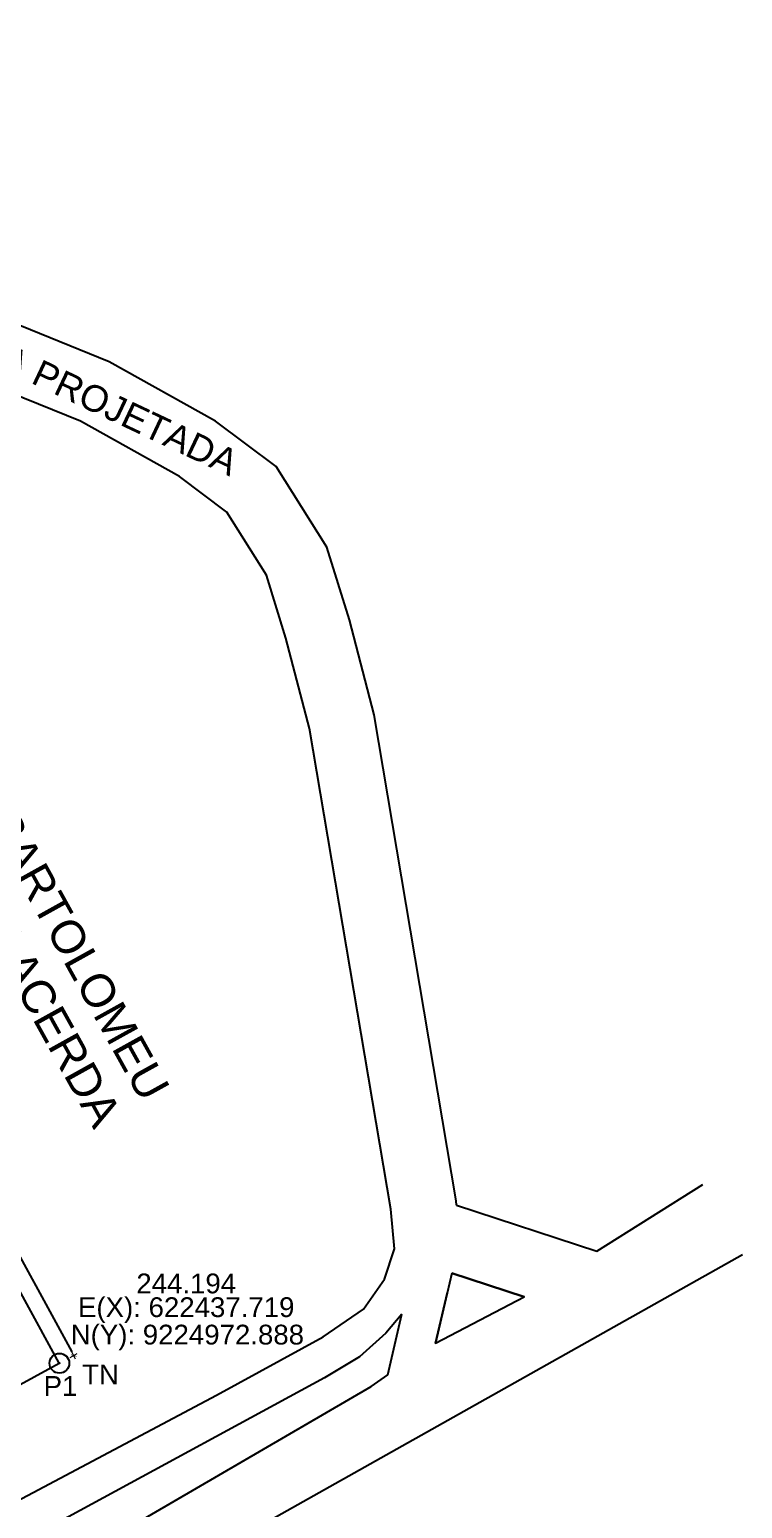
# Model space of a CAD drawing. Extents: x 622283 to 622521, y 9224861 to 9225135.
# Drawn here: x 622434.1 to 622520.6, y 9224955.3 to 9225134.7 of the extents above; entities that cross this region are included whole.
import ezdxf
from ezdxf.enums import TextEntityAlignment as Align

# ---------------------------------------------------------------- set-up
doc = ezdxf.new("R2010")
doc.units = 0
doc.header["$PDMODE"] = 32
doc.header["$PDSIZE"] = 2.4
doc.layers.add('###_TEXTOS_DOS_PONTOS', color=7, linetype='Continuous')
doc.layers.add('G_HACHURA', color=9, linetype='Continuous')
doc.layers.add('A-COTAS', color=12, linetype='Continuous', lineweight=9)
doc.layers.add('A-TEXTO1', color=7, linetype='Continuous', true_color=0x000000)
doc.styles.add('Century Gothic', font='arial.ttf')
doc.styles.get("Standard").update_dxf_attribs({"font": 'arial.ttf', "height": 1})
doc.dimstyles.new('COTA_250', dxfattribs={"dimscale": 250, "dimtxt": 0.002, "dimasz": 0.00025, "dimexe": 0.00075, "dimexo": 0.00075, "dimgap": 0.0005, "dimtad": 1, "dimzin": 4, "dimdsep": 46, "dimtxsty": 'Century Gothic', "dimblk": 'PU-Tick', "dimcen": 0.001, "dimdle": 0.00075, "dimse1": 1, "dimse2": 1, "dimclrd": 256, "dimclre": 256, "dimclrt": 256, "dimadec": 0, "dimazin": 0, "dimtfac": 1, "dimtix": 1, "dimtmove": 0, "dimatfit": 3, "dimldrblk": 'DOT', "dimfxl": 1, "dimarcsym": 0})

# ---------------------------------------------------------------- blocks, each defined once
blk = doc.blocks.new('PU-Tick')
for p, q in [((1, 0), (-1, 0)), ((0, -1), (0, 1))]:
    blk.add_line(p, q)
at = {"color": 0, "linetype": 'ByBlock', "const_width": 0.15}
blk.add_lwpolyline([(-0.5, -0.5), (0.5, 0.5)], dxfattribs=at)
blk = doc.blocks.new('*D740')
at = {"layer": 'A-COTAS', "lineweight": -2, "transparency": 16777216}
blk.add_line((6.87, 83.43), (130.87, 83.43), dxfattribs=at)
at = {"layer": 'Defpoints', "color": 0, "transparency": 16777216}
for p in [(131.37, 83.43), (6.37, 81.45), (131.37, 81.45)]:
    blk.add_point(p, dxfattribs=at)
at = {"layer": 'A-COTAS', "lineweight": -2, "transparency": 16777216, "xscale": 0.5, "yscale": 0.5, "zscale": 0.5, "rotation": 180}
blk.add_blockref('PU-Tick', (6.37, 83.43), dxfattribs=at)
at = {"layer": 'A-COTAS', "lineweight": -2, "transparency": 16777216, "xscale": 0.5, "yscale": 0.5, "zscale": 0.5}
blk.add_blockref('PU-Tick', (131.37, 83.43), dxfattribs=at)
at = {"layer": 'A-COTAS', "transparency": 16777216, "insert": (68.87, 84.19), "char_height": 1.25, "attachment_point": 5, "style": 'Century Gothic'}
blk.add_mtext('125.00', dxfattribs=at)
blk = doc.blocks.new('_Dot')
at = {"layer": 'G_HACHURA', "color": 0, "lineweight": -2}
blk.add_line((-0.5, 0), (-1, 0), dxfattribs=at)
at = {"layer": 'G_HACHURA', "color": 0, "const_width": 0.5}
blk.add_lwpolyline([(-0.25, 0, 1), (0.25, 0, 1)], format="xyb", close=True, dxfattribs=at)
blk = doc.blocks.new('A$Ce07cc1b0')
blk.add_lwpolyline([(6.366, 81.446), (6.366, 1.446), (131.366, 1.446), (131.366, 81.446)], close=True)
at = {"layer": 'A-COTAS'}
dim = blk.add_aligned_dim(p1=(6.366, 81.446), p2=(131.366, 81.446), distance=1.984, dimstyle='COTA_250', override={"dimtxt": 0.005, "dimasz": 0.002, "dimdle": 0.001}, dxfattribs=at)
dim.commit()
dim.dimension.update_dxf_attribs({"geometry": '*D740', "text_midpoint": (68.866, 84.193)})

msp = doc.modelspace()

# ---------------------------------------------------------------- linework, layer by layer
msp.add_line((622298.56, 9224861.37), (622520.64, 9224986.09))
for points in [[(622485.93, 9224992.06), (622485.88, 9224992.62), (622475.92, 9225051.58), (622472.93, 9225063.1), (622470.18, 9225071.91), (622464.04, 9225081.7), (622456.67, 9225087.21), (622443.77, 9225094.43), (622420.94, 9225103.68), (622405.85, 9225110.76), (622396.16, 9225115.59), (622383.72, 9225121.05), (622375.16, 9225124.05), (622366.53, 9225126.77), (622360.7, 9225129.67), (622352.38, 9225134.74)], [(622414.85, 9224946.78), (622456.78, 9224969.02), (622469.75, 9224976.1), (622474.65, 9224979.44), (622477.19, 9224983.11), (622478.39, 9224986.79), (622477.94, 9224991.58), (622468.09, 9225049.91), (622465.23, 9225060.9), (622462.85, 9225068.54), (622458.06, 9225076.18), (622452.3, 9225080.49), (622440.3, 9225087.21), (622417.74, 9225096.34), (622402.37, 9225103.55), (622392.77, 9225108.35), (622380.78, 9225113.6), (622372.63, 9225116.46), (622363.53, 9225119.32), (622356.83, 9225122.66), (622348.22, 9225127.91)], [(622502.98, 9224986.51), (622515.83, 9224994.58)], [(622485.93, 9224992.06), (622502.98, 9224986.51)], [(622485.37, 9224983.83), (622483.4, 9224975.32), (622494.16, 9224980.97), (622485.37, 9224983.83)], [(622485.37, 9224983.83), (622494.16, 9224980.97)], [(622483.4, 9224975.32), (622484.83, 9224981.52)], [(622479.31, 9224978.85), (622477.37, 9224976.55), (622474.17, 9224973.69), (622469.92, 9224971.14), (622410.56, 9224938.94), (622359.08, 9224910.5), (622352.96, 9224906.87), (622346.29, 9224902.66), (622342.02, 9224899.56), (622339.49, 9224896.87), (622337.02, 9224894.29), (622334.17, 9224889.63)], [(622477.61, 9224971.49), (622479.31, 9224978.85)], [(622334.17, 9224889.63), (622406.99, 9224930.18), (622475.56, 9224970.08), (622477.61, 9224971.49)]]:
    msp.add_lwpolyline(points)
msp.add_point((622437.72, 9224972.89, 244.19))

# ---------------------------------------------------------------- block references
at = {"rotation": 298.6104596680653}
msp.add_blockref('A$Ce07cc1b0', (622303.31, 9225049.21), dxfattribs=at)

# ---------------------------------------------------------------- texts
at = {"layer": '###_TEXTOS_DOS_PONTOS', "color": 41}
msp.add_text('244.194', height=2.4, dxfattribs=at).set_placement((622453.12, 9224983.78, 244.19), align=Align.TOP_CENTER)
at = {"layer": '###_TEXTOS_DOS_PONTOS', "color": 1}
for s, p in [('E(X): 622437.719', (622453.12, 9224980.9, 244.19)), ('N(Y): 9224972.888', (622453.26, 9224977.57, 244.19))]:
    msp.add_text(s, height=2.4, dxfattribs=at).set_placement(p, align=Align.TOP_CENTER)
at = {"layer": '###_TEXTOS_DOS_PONTOS', "color": 158}
msp.add_text('P1', height=2.4, dxfattribs=at).set_placement((622437.86, 9224968.94, 244.19), align=Align.CENTER)
at = {"layer": '###_TEXTOS_DOS_PONTOS', "color": 32}
msp.add_text('TN', height=2.4, dxfattribs=at).set_placement((622440.48, 9224972.73, 244.19), align=Align.TOP_LEFT)
at = {"layer": 'A-TEXTO1', "attachment_point": 9}
for s, width, insert, char_height, rotation in [('RUA PROJETADA', 98.8569, (622458.39, 9225080.44), 3.2, 334.7842), ('TERRAS BARTOLOMEU GUARRIDO DE LACERDA', 72.52, (622441.88, 9225001.12), 4, 299.0286)]:
    msp.add_mtext_dynamic_manual_height_columns(s, width=width, gutter_width=156.56, heights=[0], dxfattribs=dict(at, insert=insert, char_height=char_height, rotation=rotation))

doc.saveas('drawing.dxf')
